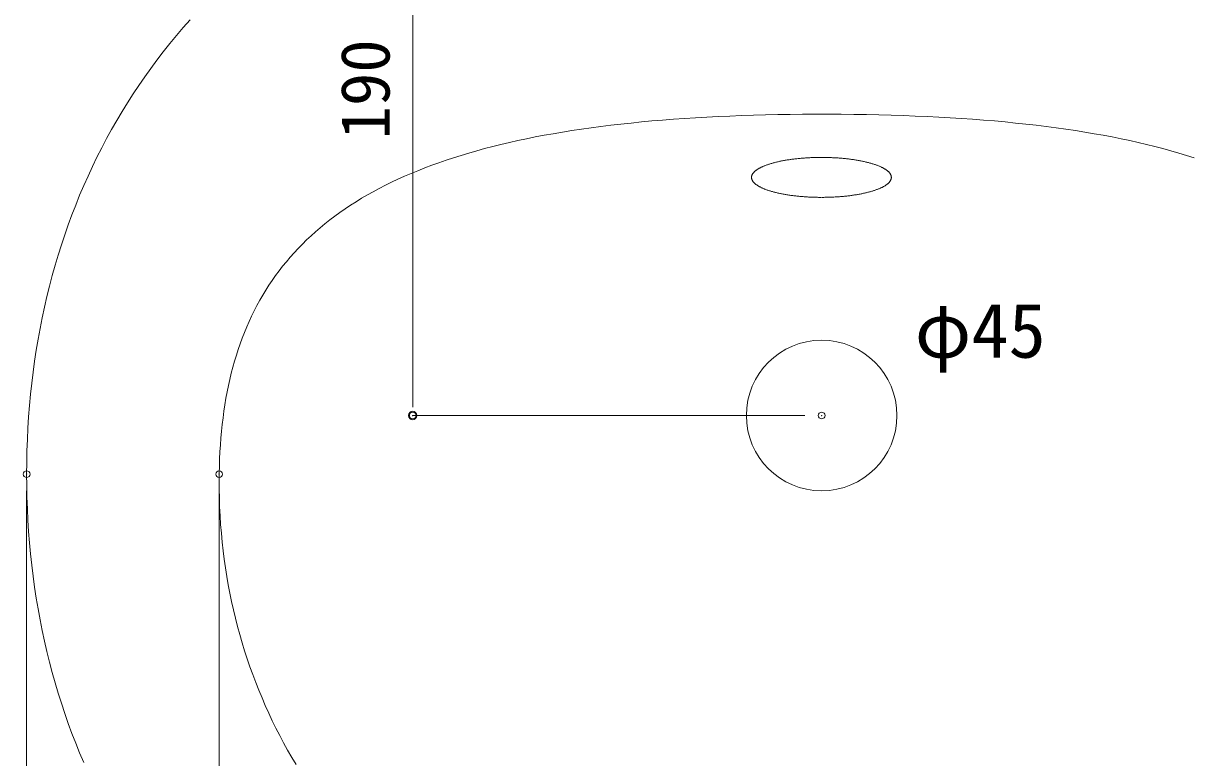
# Model space of a CAD drawing. Units: millimetres, scale not verified. Extents: x -1002 to 1010, y -687 to 676.
# Drawn here: x -769.2 to -421.1, y 204.9 to 424.2 of the extents above; entities that cross this region are included whole.
import ezdxf
from ezdxf.enums import TextEntityAlignment as Align

# ---------------------------------------------------------------- set-up
doc = ezdxf.new("R2010")
doc.units = ezdxf.units.MM
doc.header["$LTSCALE"] = 5
doc.header["$PDMODE"] = 32
doc.header["$PDSIZE"] = 2
doc.layers.add('0-0', color=7, linetype='Continuous', lineweight=15)
doc.layers.add('F-0', color=7, linetype='Continuous', lineweight=15)
doc.styles.add('ＭＳ ゴシック', font='')
doc.styles.get('ＭＳ ゴシック').set_extended_font_data('MS Gothic')

# ---------------------------------------------------------------- blocks, each defined once
blk = doc.blocks.new('_DOT')
at = {"layer": '0-0'}
blk.add_line((-0.5, 0), (-1, 0), dxfattribs=at)
blk.add_circle((0, 0), 0.25, dxfattribs=at)
blk.add_circle((0, 0), 0.25, dxfattribs=at)

msp = doc.modelspace()

# ---------------------------------------------------------------- linework, layer by layer
at = {"layer": 'F-0'}
for p, q in [((-652.872, 492.074), (-652.872, 312.074)), ((-535.695, 307.074), (-652.872, 307.074)), ((-768.195, 284.574), (-768.195, -7.921)), ((-710.695, 284.574), (-710.695, 19.675))]:
    msp.add_line(p, q, dxfattribs=at)
at = {"layer": 'F-0', "lineweight": 18}
for points in [[(-732.922, 408.266), (-731.118, 410.786), (-729.27, 413.276), (-727.379, 415.746), (-725.444, 418.176), (-723.466, 420.576), (-721.445, 422.946), (-719.381, 425.286)], [(-768.195, 289.576), (-768.171, 293.036), (-768.1, 296.486), (-767.981, 299.916), (-767.814, 303.316), (-767.6, 306.706), (-767.339, 310.076), (-767.031, 313.426), (-766.676, 316.756), (-766.274, 320.066), (-765.825, 323.356), (-765.33, 326.616), (-764.788, 329.866), (-764.199, 333.086), (-763.564, 336.286), (-762.883, 339.466), (-762.156, 342.616), (-761.382, 345.756), (-760.563, 348.856), (-759.698, 351.946), (-758.787, 355.006), (-757.83, 358.046), (-756.828, 361.056), (-755.78, 364.046), (-754.687, 367.016), (-753.549, 369.946), (-752.365, 372.866), (-751.137, 375.746), (-749.863, 378.606), (-748.545, 381.446), (-747.182, 384.246), (-745.775, 387.026), (-744.323, 389.786), (-742.827, 392.506), (-741.286, 395.206), (-739.701, 397.876), (-738.072, 400.516), (-736.399, 403.126), (-734.683, 405.706), (-732.922, 408.266)], [(-574.969, 395.576), (-571.691, 395.806), (-568.367, 396.016), (-564.998, 396.216), (-561.583, 396.386), (-558.122, 396.536), (-554.616, 396.676), (-551.063, 396.786), (-547.464, 396.886), (-543.819, 396.956), (-540.127, 397.016), (-536.388, 397.056), (-532.601, 397.076), (-528.738, 397.076), (-524.871, 397.056), (-521.055, 397.016), (-517.289, 396.956), (-513.572, 396.886), (-509.905, 396.786), (-506.288, 396.676), (-502.719, 396.536), (-499.199, 396.386), (-495.728, 396.216), (-492.305, 396.016), (-488.931, 395.806), (-485.604, 395.576), (-482.325, 395.326), (-479.093, 395.056), (-475.908, 394.766), (-472.77, 394.456), (-469.678, 394.126), (-466.633, 393.776), (-463.634, 393.406), (-460.681, 393.026), (-457.773, 392.616), (-454.911, 392.186), (-452.093, 391.736), (-449.321, 391.266), (-446.593, 390.786), (-443.91, 390.276)], [(-669.792, 370.936), (-668.116, 371.956), (-666.402, 372.956), (-664.651, 373.936), (-662.862, 374.896), (-661.036, 375.836), (-659.171, 376.756), (-657.268, 377.656), (-655.327, 378.526), (-653.347, 379.386), (-651.328, 380.216), (-649.27, 381.036), (-647.173, 381.826), (-645.036, 382.596), (-642.86, 383.346), (-640.644, 384.086), (-638.388, 384.796), (-636.091, 385.486), (-633.754, 386.156), (-631.376, 386.806), (-628.958, 387.436), (-626.498, 388.036), (-623.997, 388.626), (-621.455, 389.196), (-618.871, 389.746), (-616.245, 390.276), (-613.577, 390.786), (-610.867, 391.266), (-608.114, 391.736), (-605.318, 392.186), (-602.48, 392.616), (-599.598, 393.026), (-596.673, 393.406), (-593.705, 393.776), (-590.693, 394.126), (-587.637, 394.456), (-584.537, 394.766), (-581.392, 395.056), (-578.203, 395.326), (-574.969, 395.576)], [(-443.91, 390.276), (-441.27, 389.746), (-438.675, 389.196), (-436.123, 388.626), (-433.614, 388.036), (-431.149, 387.436), (-428.726, 386.806), (-426.346, 386.156), (-424.008, 385.486), (-421.712, 384.796), (-419.458, 384.086)], [(-708.296, 314.136), (-707.913, 316.016), (-707.501, 317.866), (-707.06, 319.696), (-706.589, 321.506), (-706.088, 323.296), (-705.556, 325.066), (-704.995, 326.806), (-704.403, 328.526), (-703.78, 330.226), (-703.126, 331.896), (-702.441, 333.556), (-701.725, 335.186), (-700.977, 336.786), (-700.197, 338.376), (-699.385, 339.936), (-698.542, 341.486), (-697.666, 343.006), (-696.757, 344.496), (-695.815, 345.976), (-694.841, 347.426), (-693.833, 348.866), (-692.792, 350.276), (-691.718, 351.656), (-690.609, 353.026), (-689.467, 354.366), (-688.291, 355.696), (-687.08, 356.996), (-685.834, 358.276), (-684.554, 359.536), (-683.238, 360.766), (-681.888, 361.986), (-680.502, 363.176), (-679.08, 364.346), (-677.623, 365.496), (-676.13, 366.626), (-674.6, 367.736), (-673.034, 368.826), (-671.432, 369.886), (-669.792, 370.936)], [(-697.885, 222.686), (-698.84, 224.996), (-699.76, 227.316), (-700.644, 229.656), (-701.492, 232.006), (-702.305, 234.386), (-703.081, 236.776), (-703.821, 239.186), (-704.524, 241.606), (-705.19, 244.046), (-705.82, 246.506), (-706.412, 248.976), (-706.967, 251.466), (-707.484, 253.966), (-707.963, 256.486), (-708.405, 259.016), (-708.808, 261.566), (-709.172, 264.126), (-709.499, 266.696), (-709.786, 269.286), (-710.034, 271.886), (-710.243, 274.506), (-710.413, 277.126), (-710.543, 279.766), (-710.633, 282.416), (-710.684, 285.076), (-710.694, 287.626), (-710.674, 289.806), (-710.628, 291.956), (-710.554, 294.086), (-710.454, 296.196), (-710.326, 298.286), (-710.17, 300.346), (-709.987, 302.386), (-709.776, 304.396), (-709.537, 306.396), (-709.27, 308.366), (-708.974, 310.306), (-708.65, 312.236), (-708.296, 314.136)], [(-753.549, 209.186), (-754.687, 212.126), (-755.78, 215.096), (-756.828, 218.076), (-757.83, 221.096), (-758.787, 224.136), (-759.698, 227.196), (-760.563, 230.276), (-761.382, 233.386), (-762.156, 236.526), (-762.883, 239.676), (-763.564, 242.856), (-764.199, 246.056), (-764.788, 249.276), (-765.33, 252.526), (-765.825, 255.796), (-766.274, 259.076), (-766.676, 262.386), (-767.031, 265.716), (-767.339, 269.066), (-767.6, 272.436), (-767.814, 275.826), (-767.981, 279.236), (-768.1, 282.666), (-768.171, 286.106), (-768.195, 289.576)], [(-687.727, 202.82), (-688.992, 204.947), (-690.223, 207.096), (-691.42, 209.266), (-692.584, 211.456), (-693.713, 213.666), (-694.808, 215.886), (-695.869, 218.136), (-696.894, 220.406), (-697.885, 222.686)], [(-751.137, 203.39), (-752.365, 206.276), (-753.549, 209.186)]]:
    msp.add_lwpolyline(points, dxfattribs=at)
at = {"layer": 'F-0'}
for points in [[(-541.567, 383.306), (-541.842, 383.266), (-542.114, 383.216), (-542.383, 383.166), (-542.649, 383.106), (-542.912, 383.056), (-543.172, 383.006), (-543.429, 382.946), (-543.683, 382.886), (-543.934, 382.836), (-544.182, 382.776), (-544.426, 382.716), (-544.667, 382.656), (-544.905, 382.596), (-545.14, 382.526), (-545.371, 382.466), (-545.599, 382.406), (-545.823, 382.336), (-546.043, 382.266), (-546.26, 382.206), (-546.474, 382.136), (-546.684, 382.066), (-546.89, 381.996), (-547.092, 381.926), (-547.291, 381.846), (-547.486, 381.776), (-547.677, 381.706), (-547.864, 381.626), (-548.047, 381.556), (-548.226, 381.476), (-548.401, 381.396), (-548.571, 381.316), (-548.738, 381.236), (-548.901, 381.166), (-549.059, 381.076), (-549.213, 380.996), (-549.363, 380.916), (-549.509, 380.836), (-549.65, 380.756), (-549.786, 380.666)], [(-549.786, 380.666), (-549.65, 380.756), (-549.509, 380.836), (-549.363, 380.916), (-549.213, 380.996), (-549.059, 381.076), (-548.901, 381.166), (-548.738, 381.236), (-548.571, 381.316), (-548.401, 381.396), (-548.226, 381.476), (-548.047, 381.556), (-547.864, 381.626), (-547.677, 381.706), (-547.486, 381.776), (-547.291, 381.846), (-547.092, 381.926), (-546.89, 381.996), (-546.684, 382.066), (-546.474, 382.136), (-546.26, 382.206), (-546.043, 382.266), (-545.823, 382.336), (-545.599, 382.406), (-545.371, 382.466), (-545.14, 382.526), (-544.905, 382.596), (-544.667, 382.656), (-544.426, 382.716), (-544.182, 382.776), (-543.934, 382.836), (-543.683, 382.886), (-543.429, 382.946), (-543.172, 383.006), (-542.912, 383.056), (-542.649, 383.106), (-542.383, 383.166), (-542.114, 383.216), (-541.842, 383.266), (-541.567, 383.306)], [(-529.129, 384.156), (-529.469, 384.156), (-529.811, 384.166), (-530.155, 384.166), (-530.5, 384.166), (-530.846, 384.176), (-531.192, 384.166), (-531.536, 384.166), (-531.879, 384.166), (-532.22, 384.156), (-532.56, 384.146), (-532.898, 384.136), (-533.234, 384.126), (-533.57, 384.116), (-533.903, 384.106), (-534.235, 384.086), (-534.564, 384.076), (-534.893, 384.056), (-535.219, 384.036), (-535.543, 384.016), (-535.866, 383.996), (-536.186, 383.966), (-536.504, 383.946), (-536.821, 383.916), (-537.135, 383.886), (-537.447, 383.856), (-537.757, 383.826), (-538.065, 383.796), (-538.37, 383.766), (-538.673, 383.726), (-538.974, 383.696), (-539.272, 383.656), (-539.568, 383.616), (-539.862, 383.576), (-540.152, 383.536), (-540.441, 383.496), (-540.726, 383.446), (-541.009, 383.406), (-541.29, 383.356), (-541.567, 383.306)], [(-541.567, 383.306), (-541.29, 383.356), (-541.009, 383.406), (-540.726, 383.446), (-540.441, 383.496), (-540.152, 383.536), (-539.862, 383.576), (-539.568, 383.616), (-539.272, 383.656), (-538.974, 383.696), (-538.673, 383.726), (-538.37, 383.766), (-538.065, 383.796), (-537.757, 383.826), (-537.447, 383.856), (-537.135, 383.886), (-536.821, 383.916), (-536.504, 383.946), (-536.186, 383.966), (-535.866, 383.996), (-535.543, 384.016), (-535.219, 384.036), (-534.893, 384.056), (-534.564, 384.076), (-534.235, 384.086), (-533.903, 384.106), (-533.57, 384.116), (-533.234, 384.126), (-532.898, 384.136), (-532.56, 384.146), (-532.22, 384.156), (-531.879, 384.166), (-531.536, 384.166), (-531.192, 384.166), (-530.846, 384.176), (-530.5, 384.166), (-530.155, 384.166), (-529.811, 384.166), (-529.469, 384.156), (-529.129, 384.156)], [(-517.459, 382.806), (-517.708, 382.866), (-517.961, 382.916), (-518.216, 382.976), (-518.475, 383.026), (-518.736, 383.086), (-519.001, 383.136), (-519.269, 383.186), (-519.539, 383.236), (-519.813, 383.286), (-520.089, 383.336), (-520.368, 383.376), (-520.649, 383.426), (-520.934, 383.466), (-521.221, 383.516), (-521.51, 383.556), (-521.802, 383.596), (-522.097, 383.636), (-522.394, 383.676), (-522.694, 383.706), (-522.996, 383.746), (-523.3, 383.776), (-523.607, 383.816), (-523.916, 383.846), (-524.227, 383.876), (-524.54, 383.906), (-524.855, 383.926), (-525.173, 383.956), (-525.492, 383.976), (-525.814, 384.006), (-526.137, 384.026), (-526.462, 384.046), (-526.79, 384.066), (-527.119, 384.076), (-527.449, 384.096), (-527.782, 384.116), (-528.116, 384.126), (-528.452, 384.136), (-528.79, 384.146), (-529.129, 384.156)], [(-529.129, 384.156), (-528.79, 384.146), (-528.452, 384.136), (-528.116, 384.126), (-527.782, 384.116), (-527.449, 384.096), (-527.119, 384.076), (-526.79, 384.066), (-526.462, 384.046), (-526.137, 384.026), (-525.814, 384.006), (-525.492, 383.976), (-525.173, 383.956), (-524.855, 383.926), (-524.54, 383.906), (-524.227, 383.876), (-523.916, 383.846), (-523.607, 383.816), (-523.3, 383.776), (-522.996, 383.746), (-522.694, 383.706), (-522.394, 383.676), (-522.097, 383.636), (-521.802, 383.596), (-521.51, 383.556), (-521.221, 383.516), (-520.934, 383.466), (-520.649, 383.426), (-520.368, 383.376), (-520.089, 383.336), (-519.813, 383.286), (-519.539, 383.236), (-519.269, 383.186), (-519.001, 383.136), (-518.736, 383.086), (-518.475, 383.026), (-518.216, 382.976), (-517.961, 382.916), (-517.708, 382.866), (-517.459, 382.806)], [(-549.786, 380.666), (-549.918, 380.586), (-550.046, 380.496), (-550.169, 380.406), (-550.288, 380.326), (-550.402, 380.236), (-550.511, 380.146), (-550.615, 380.056), (-550.715, 379.966), (-550.81, 379.876), (-550.9, 379.786), (-550.985, 379.696), (-551.065, 379.606), (-551.14, 379.516), (-551.21, 379.416), (-551.275, 379.326), (-551.335, 379.236), (-551.39, 379.136), (-551.439, 379.046), (-551.483, 378.946), (-551.522, 378.856), (-551.556, 378.756), (-551.584, 378.656), (-551.607, 378.566), (-551.624, 378.466), (-551.636, 378.366), (-551.642, 378.266), (-551.643, 378.166), (-551.638, 378.076), (-551.628, 377.976), (-551.612, 377.876), (-551.59, 377.776), (-551.563, 377.676), (-551.531, 377.586), (-551.494, 377.486), (-551.451, 377.396), (-551.402, 377.296), (-551.349, 377.206), (-551.29, 377.106), (-551.227, 377.016)], [(-551.227, 377.016), (-551.29, 377.106), (-551.349, 377.206), (-551.402, 377.296), (-551.451, 377.396), (-551.494, 377.486), (-551.531, 377.586), (-551.563, 377.676), (-551.59, 377.776), (-551.612, 377.876), (-551.628, 377.976), (-551.638, 378.076), (-551.643, 378.166), (-551.642, 378.266), (-551.636, 378.366), (-551.624, 378.466), (-551.607, 378.566), (-551.584, 378.656), (-551.556, 378.756), (-551.522, 378.856), (-551.483, 378.946), (-551.439, 379.046), (-551.39, 379.136), (-551.335, 379.236), (-551.275, 379.326), (-551.21, 379.416), (-551.14, 379.516), (-551.065, 379.606), (-550.985, 379.696), (-550.9, 379.786), (-550.81, 379.876), (-550.715, 379.966), (-550.615, 380.056), (-550.511, 380.146), (-550.402, 380.236), (-550.288, 380.326), (-550.169, 380.406), (-550.046, 380.496), (-549.918, 380.586), (-549.786, 380.666)], [(-510.662, 379.836), (-510.754, 379.926), (-510.851, 380.016), (-510.953, 380.106), (-511.06, 380.196), (-511.172, 380.276), (-511.288, 380.366), (-511.409, 380.456), (-511.534, 380.536), (-511.664, 380.626), (-511.798, 380.706), (-511.937, 380.796), (-512.081, 380.876), (-512.228, 380.956), (-512.38, 381.036), (-512.536, 381.116), (-512.697, 381.206), (-512.862, 381.276), (-513.03, 381.356), (-513.203, 381.436), (-513.38, 381.516), (-513.561, 381.586), (-513.746, 381.666), (-513.935, 381.736), (-514.128, 381.816), (-514.325, 381.886), (-514.525, 381.956), (-514.73, 382.026), (-514.938, 382.096), (-515.149, 382.166), (-515.365, 382.236), (-515.584, 382.306), (-515.806, 382.366), (-516.032, 382.436), (-516.261, 382.496), (-516.494, 382.566), (-516.73, 382.626), (-516.97, 382.686), (-517.213, 382.746), (-517.459, 382.806)], [(-517.459, 382.806), (-517.213, 382.746), (-516.97, 382.686), (-516.73, 382.626), (-516.494, 382.566), (-516.261, 382.496), (-516.032, 382.436), (-515.806, 382.366), (-515.584, 382.306), (-515.365, 382.236), (-515.149, 382.166), (-514.938, 382.096), (-514.73, 382.026), (-514.525, 381.956), (-514.325, 381.886), (-514.128, 381.816), (-513.935, 381.736), (-513.746, 381.666), (-513.561, 381.586), (-513.38, 381.516), (-513.203, 381.436), (-513.03, 381.356), (-512.862, 381.276), (-512.697, 381.206), (-512.536, 381.116), (-512.38, 381.036), (-512.228, 380.956), (-512.081, 380.876), (-511.937, 380.796), (-511.798, 380.706), (-511.664, 380.626), (-511.534, 380.536), (-511.409, 380.456), (-511.288, 380.366), (-511.172, 380.276), (-511.06, 380.196), (-510.953, 380.106), (-510.851, 380.016), (-510.754, 379.926), (-510.662, 379.836)], [(-511.143, 376.156), (-511.033, 376.236), (-510.927, 376.326), (-510.827, 376.416), (-510.731, 376.506), (-510.639, 376.596), (-510.553, 376.686), (-510.472, 376.786), (-510.395, 376.876), (-510.324, 376.966), (-510.258, 377.066), (-510.197, 377.156), (-510.141, 377.246), (-510.09, 377.346), (-510.044, 377.436), (-510.004, 377.536), (-509.969, 377.636), (-509.939, 377.726), (-509.915, 377.826), (-509.896, 377.926), (-509.883, 378.026), (-509.875, 378.126), (-509.873, 378.216), (-509.877, 378.316), (-509.886, 378.416), (-509.901, 378.516), (-509.921, 378.616), (-509.946, 378.706), (-509.977, 378.806), (-510.013, 378.896), (-510.055, 378.996), (-510.102, 379.096), (-510.154, 379.186), (-510.211, 379.276), (-510.274, 379.376), (-510.341, 379.466), (-510.414, 379.556), (-510.492, 379.656), (-510.574, 379.746), (-510.662, 379.836)], [(-510.662, 379.836), (-510.574, 379.746), (-510.492, 379.656), (-510.414, 379.556), (-510.341, 379.466), (-510.274, 379.376), (-510.211, 379.276), (-510.154, 379.186), (-510.102, 379.096), (-510.055, 378.996), (-510.013, 378.896), (-509.977, 378.806), (-509.946, 378.706), (-509.921, 378.616), (-509.901, 378.516), (-509.886, 378.416), (-509.877, 378.316), (-509.873, 378.216), (-509.875, 378.126), (-509.883, 378.026), (-509.896, 377.926), (-509.915, 377.826), (-509.939, 377.726), (-509.969, 377.636), (-510.004, 377.536), (-510.044, 377.436), (-510.09, 377.346), (-510.141, 377.246), (-510.197, 377.156), (-510.258, 377.066), (-510.324, 376.966), (-510.395, 376.876), (-510.472, 376.786), (-510.553, 376.686), (-510.639, 376.596), (-510.731, 376.506), (-510.827, 376.416), (-510.927, 376.326), (-511.033, 376.236), (-511.143, 376.156)], [(-551.227, 377.016), (-551.158, 376.926), (-551.084, 376.826), (-551.005, 376.736), (-550.921, 376.646), (-550.833, 376.556), (-550.739, 376.466), (-550.64, 376.376), (-550.537, 376.286), (-550.429, 376.196), (-550.317, 376.106), (-550.199, 376.026), (-550.077, 375.936), (-549.951, 375.846), (-549.82, 375.766), (-549.684, 375.676), (-549.544, 375.596), (-549.4, 375.516), (-549.251, 375.436), (-549.098, 375.346), (-548.941, 375.266), (-548.779, 375.186), (-548.614, 375.106), (-548.444, 375.036), (-548.27, 374.956), (-548.092, 374.876), (-547.91, 374.806), (-547.724, 374.726), (-547.534, 374.656), (-547.34, 374.576), (-547.142, 374.506), (-546.941, 374.436), (-546.736, 374.366), (-546.527, 374.296), (-546.314, 374.226), (-546.098, 374.156), (-545.878, 374.096), (-545.655, 374.026), (-545.428, 373.956), (-545.198, 373.896)], [(-545.198, 373.896), (-545.428, 373.956), (-545.655, 374.026), (-545.878, 374.096), (-546.098, 374.156), (-546.314, 374.226), (-546.527, 374.296), (-546.736, 374.366), (-546.941, 374.436), (-547.142, 374.506), (-547.34, 374.576), (-547.534, 374.656), (-547.724, 374.726), (-547.91, 374.806), (-548.092, 374.876), (-548.27, 374.956), (-548.444, 375.036), (-548.614, 375.106), (-548.779, 375.186), (-548.941, 375.266), (-549.098, 375.346), (-549.251, 375.436), (-549.4, 375.516), (-549.544, 375.596), (-549.684, 375.676), (-549.82, 375.766), (-549.951, 375.846), (-550.077, 375.936), (-550.199, 376.026), (-550.317, 376.106), (-550.429, 376.196), (-550.537, 376.286), (-550.64, 376.376), (-550.739, 376.466), (-550.833, 376.556), (-550.921, 376.646), (-551.005, 376.736), (-551.084, 376.826), (-551.158, 376.926), (-551.227, 377.016)], [(-518.671, 373.346), (-518.41, 373.396), (-518.152, 373.446), (-517.897, 373.506), (-517.646, 373.566), (-517.397, 373.626), (-517.152, 373.686), (-516.91, 373.746), (-516.671, 373.806), (-516.436, 373.866), (-516.204, 373.926), (-515.975, 373.996), (-515.75, 374.056), (-515.529, 374.126), (-515.311, 374.196), (-515.096, 374.256), (-514.885, 374.326), (-514.678, 374.396), (-514.475, 374.466), (-514.275, 374.546), (-514.08, 374.616), (-513.888, 374.686), (-513.7, 374.766), (-513.516, 374.836), (-513.336, 374.916), (-513.16, 374.996), (-512.988, 375.066), (-512.82, 375.146), (-512.656, 375.226), (-512.497, 375.306), (-512.342, 375.386), (-512.191, 375.476), (-512.044, 375.556), (-511.902, 375.636), (-511.764, 375.726), (-511.631, 375.806), (-511.502, 375.896), (-511.378, 375.976), (-511.258, 376.066), (-511.143, 376.156)], [(-511.143, 376.156), (-511.258, 376.066), (-511.378, 375.976), (-511.502, 375.896), (-511.631, 375.806), (-511.764, 375.726), (-511.902, 375.636), (-512.044, 375.556), (-512.191, 375.476), (-512.342, 375.386), (-512.497, 375.306), (-512.656, 375.226), (-512.82, 375.146), (-512.988, 375.066), (-513.16, 374.996), (-513.336, 374.916), (-513.516, 374.836), (-513.7, 374.766), (-513.888, 374.686), (-514.08, 374.616), (-514.275, 374.546), (-514.475, 374.466), (-514.678, 374.396), (-514.885, 374.326), (-515.096, 374.256), (-515.311, 374.196), (-515.529, 374.126), (-515.75, 374.056), (-515.975, 373.996), (-516.204, 373.926), (-516.436, 373.866), (-516.671, 373.806), (-516.91, 373.746), (-517.152, 373.686), (-517.397, 373.626), (-517.646, 373.566), (-517.897, 373.506), (-518.152, 373.446), (-518.41, 373.396), (-518.671, 373.346)], [(-545.198, 373.896), (-544.964, 373.836), (-544.727, 373.776), (-544.487, 373.716), (-544.243, 373.656), (-543.996, 373.596), (-543.746, 373.536), (-543.493, 373.476), (-543.237, 373.426), (-542.977, 373.366), (-542.715, 373.316), (-542.45, 373.266), (-542.181, 373.216), (-541.91, 373.166), (-541.636, 373.116), (-541.359, 373.066), (-541.08, 373.016), (-540.797, 372.976), (-540.512, 372.936), (-540.225, 372.886), (-539.935, 372.846), (-539.642, 372.806), (-539.347, 372.766), (-539.049, 372.736), (-538.749, 372.696), (-538.446, 372.656), (-538.141, 372.626), (-537.834, 372.596), (-537.525, 372.566), (-537.213, 372.536), (-536.9, 372.506), (-536.584, 372.476), (-536.266, 372.456), (-535.946, 372.426), (-535.624, 372.406), (-535.3, 372.386), (-534.974, 372.366), (-534.647, 372.346), (-534.317, 372.326), (-533.986, 372.316)], [(-533.986, 372.316), (-534.317, 372.326), (-534.647, 372.346), (-534.974, 372.366), (-535.3, 372.386), (-535.624, 372.406), (-535.946, 372.426), (-536.266, 372.456), (-536.584, 372.476), (-536.9, 372.506), (-537.213, 372.536), (-537.525, 372.566), (-537.834, 372.596), (-538.141, 372.626), (-538.446, 372.656), (-538.749, 372.696), (-539.049, 372.736), (-539.347, 372.766), (-539.642, 372.806), (-539.935, 372.846), (-540.225, 372.886), (-540.512, 372.936), (-540.797, 372.976), (-541.08, 373.016), (-541.359, 373.066), (-541.636, 373.116), (-541.91, 373.166), (-542.181, 373.216), (-542.45, 373.266), (-542.715, 373.316), (-542.977, 373.366), (-543.237, 373.426), (-543.493, 373.476), (-543.746, 373.536), (-543.996, 373.596), (-544.243, 373.656), (-544.487, 373.716), (-544.727, 373.776), (-544.964, 373.836), (-545.198, 373.896)], [(-530.759, 372.246), (-530.414, 372.246), (-530.069, 372.246), (-529.726, 372.256), (-529.384, 372.256), (-529.044, 372.266), (-528.705, 372.276), (-528.368, 372.286), (-528.033, 372.296), (-527.699, 372.306), (-527.367, 372.326), (-527.036, 372.336), (-526.708, 372.356), (-526.381, 372.376), (-526.056, 372.396), (-525.733, 372.416), (-525.412, 372.436), (-525.093, 372.466), (-524.776, 372.496), (-524.461, 372.516), (-524.149, 372.546), (-523.838, 372.576), (-523.53, 372.606), (-523.224, 372.646), (-522.92, 372.676), (-522.619, 372.716), (-522.32, 372.746), (-522.023, 372.786), (-521.729, 372.826), (-521.438, 372.866), (-521.149, 372.906), (-520.862, 372.956), (-520.579, 372.996), (-520.298, 373.046), (-520.019, 373.086), (-519.744, 373.136), (-519.471, 373.186), (-519.201, 373.236), (-518.935, 373.286), (-518.671, 373.346)], [(-518.671, 373.346), (-518.935, 373.286), (-519.201, 373.236), (-519.471, 373.186), (-519.744, 373.136), (-520.019, 373.086), (-520.298, 373.046), (-520.579, 372.996), (-520.862, 372.956), (-521.149, 372.906), (-521.438, 372.866), (-521.729, 372.826), (-522.023, 372.786), (-522.32, 372.746), (-522.619, 372.716), (-522.92, 372.676), (-523.224, 372.646), (-523.53, 372.606), (-523.838, 372.576), (-524.149, 372.546), (-524.461, 372.516), (-524.776, 372.496), (-525.093, 372.466), (-525.412, 372.436), (-525.733, 372.416), (-526.056, 372.396), (-526.381, 372.376), (-526.708, 372.356), (-527.036, 372.336), (-527.367, 372.326), (-527.699, 372.306), (-528.033, 372.296), (-528.368, 372.286), (-528.705, 372.276), (-529.044, 372.266), (-529.384, 372.256), (-529.726, 372.256), (-530.069, 372.246), (-530.414, 372.246), (-530.759, 372.246)]]:
    msp.add_lwpolyline(points, dxfattribs=at)
msp.add_lwpolyline([(-533.986, 372.316), (-533.653, 372.296), (-533.318, 372.286), (-532.982, 372.276), (-532.644, 372.266), (-532.305, 372.256), (-531.964, 372.256), (-531.622, 372.246), (-531.278, 372.246), (-530.933, 372.246), (-531.278, 372.246), (-531.622, 372.246), (-531.964, 372.256), (-532.305, 372.256), (-532.644, 372.266), (-532.982, 372.276), (-533.318, 372.286), (-533.653, 372.296)], close=True, dxfattribs=at)
msp.add_circle((-530.695, 307.074), 22.5, dxfattribs=at)
for p in [(-652.872, 307.074), (-530.695, 307.074), (-768.195, 289.574), (-710.695, 289.574)]:
    msp.add_point(p, dxfattribs=at)

# ---------------------------------------------------------------- block references
at = {"layer": 'F-0', "xscale": 5, "yscale": 5, "rotation": 270}
msp.add_blockref('_DOT', (-652.872, 307.074), dxfattribs=at)

# ---------------------------------------------------------------- texts
at = {"layer": 'F-0', "style": 'ＭＳ ゴシック'}
msp.add_text('190', height=14.66, rotation=90, dxfattribs=at).set_placement((-655.372, 389.542), align=Align.BOTTOM_LEFT)
msp.add_text('φ45', height=16.35, dxfattribs=at).set_placement((-502.879, 319.439), align=Align.BOTTOM_LEFT)

doc.saveas('drawing.dxf')
